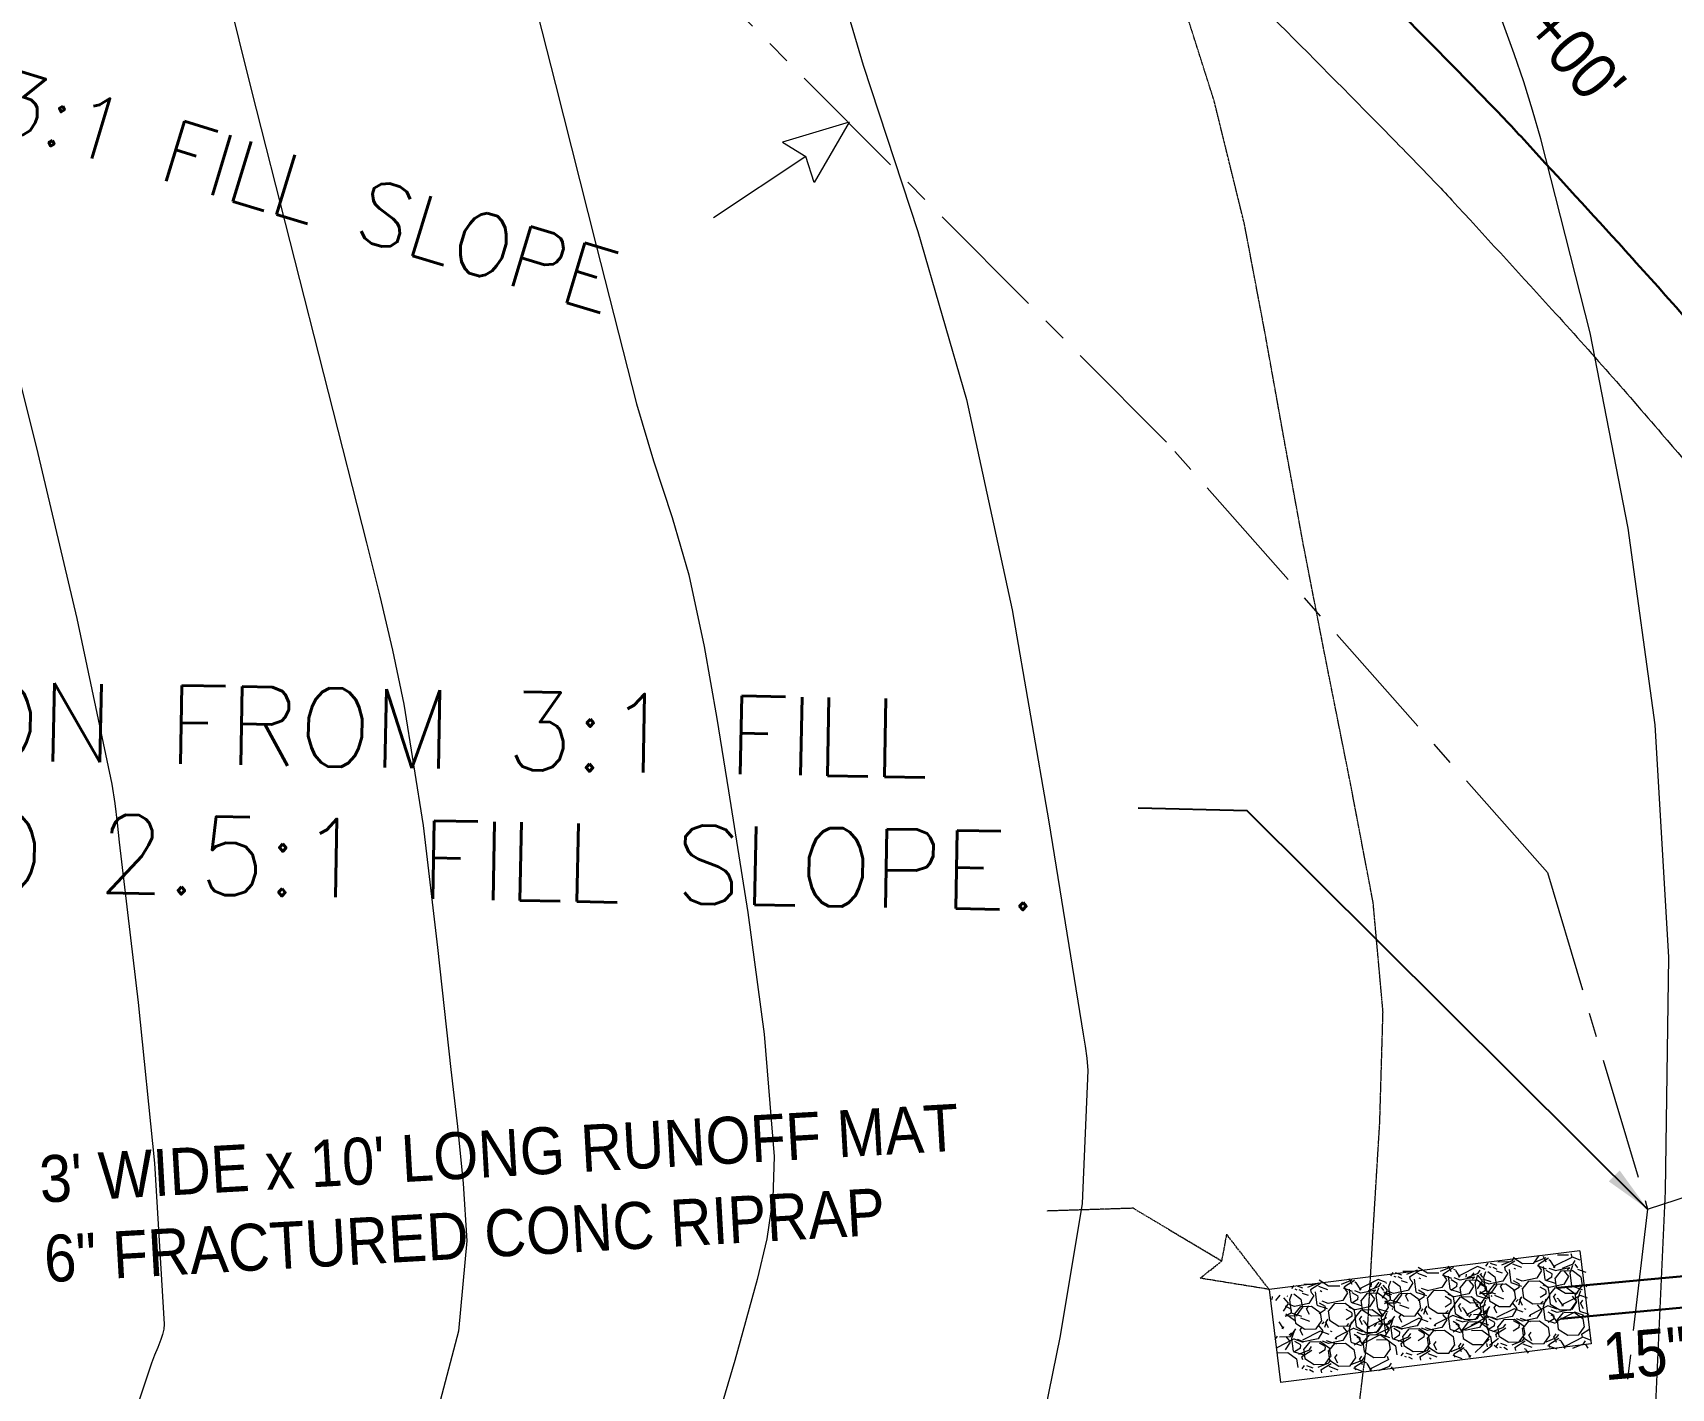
# Model space of a CAD drawing. Header units: inches. Extents: x 2775 to 17527, y 515 to 14737.
# Drawn here: x 6069 to 6697, y 6268 to 6788 of the extents above; entities that cross this region are included whole.
import ezdxf

# ---------------------------------------------------------------- set-up
doc = ezdxf.new("R2010")
doc.units = ezdxf.units.IN
doc.header["$LTSCALE"] = 0.5
doc.header["$MEASUREMENT"] = 0
for name, pattern in [('CENTER', [2, 1.25, -0.25, 0.25, -0.25]), ('CENTER2', [1.125, 0.75, -0.125, 0.125, -0.125]), ('HIDDEN', [0.375, 0.25, -0.125])]:
    doc.linetypes.add(name, pattern=pattern)
for name, color, linetype, lineweight in [('ARCHENT RD', 3, 'CENTER', 20), ('D-CL', 5, 'CENTER2', 9), ('Object', 4, 'CONTINUOUS', 30), ('VX-TOPO-MAJR', 1, 'HIDDEN', 20), ('VX-TOPO-MINR', 7, 'CONTINUOUS', 5)]:
    doc.layers.add(name, color=color, linetype=linetype, lineweight=lineweight)
doc.layers.add('CT-ROAD-ANNO', color=52, linetype='CONTINUOUS')
doc.layers.add('TEXT', color=7, linetype='CONTINUOUS')
doc.styles.add('ACE', font='simplex.shx', dxfattribs={"height": 2.5})
doc.styles.add('ARCHENT', font='technical.ttf', dxfattribs={"height": 6})
doc.styles.add('SPHAND', font='SPHAND', dxfattribs={"bigfont": 'SPHAND'})
doc.styles.get("Standard").update_dxf_attribs({"font": 'romans.shx', "width": 0.75})
doc.dimstyles.new('ARCHENTLTD', dxfattribs={"dimtxt": 12, "dimasz": 6, "dimexe": 9, "dimexo": 3, "dimgap": 1, "dimtad": 0, "dimdec": 3, "dimzin": 1, "dimdsep": 46, "dimlunit": 4, "dimtxsty": 'ARCHENT', "dimcen": 6, "dimadec": 3, "dimazin": 0, "dimtfac": 1, "dimtdec": 3, "dimtofl": 0, "dimtmove": 0, "dimatfit": 3, "dimfxl": 1, "dimfrac": 2, "dimtolj": 1, "dimtzin": 0, "dimarcsym": 0})

msp = doc.modelspace()

# ---------------------------------------------------------------- linework, layer by layer
at = {"layer": 'ARCHENT RD', "color": 4, "lineweight": 20, "ltscale": 75}
for p, q in [((6503.4601, 6630.7509), (6340.1635, 6794.6871)), ((6649.5069, 6465.7723), (6503.4601, 6630.7509)), ((6687.8764, 6336.7478), (6861.2187, 6392.9218)), ((6687.8764, 6336.7478), (6679.4871, 6265.8892))]:
    msp.add_line(p, q, dxfattribs=at)
at = {"layer": 'ARCHENT RD', "color": 4, "ltscale": 75}
msp.add_line((6649.5069, 6465.7723), (6687.8764, 6336.7478), dxfattribs=at)
at = {"layer": 'ARCHENT RD', "color": 4, "lineweight": 20}
for p, q in [((6490.5939, 6337.0488), (6457.491, 6335.9908)), ((6524.5408, 6316.8132), (6490.5939, 6337.0488)), ((6526.4526, 6327.1247), (6524.5408, 6316.8132)), ((6542.7546, 6305.9561), (6526.4526, 6327.1247)), ((6516.3799, 6310.2268), (6524.5408, 6316.8132)), ((6542.7546, 6305.9561), (6516.3799, 6310.2268))]:
    msp.add_line(p, q, dxfattribs=at)
at = {"layer": 'CT-ROAD-ANNO', "color": 6, "linetype": 'Continuous', "lineweight": 30, "ltscale": 75}
for p, q in [((7117.0565, 6349.4663), (6653.3928, 6306.5564)), ((7117.9939, 6337.5018), (6654.4986, 6294.6074))]:
    msp.add_line(p, q, dxfattribs=at)
at = {"layer": 'D-CL', "color": 7, "linetype": 'Continuous', "lineweight": 30}
msp.add_lwpolyline([(6566.705, 6821.8737, -0.00160391), (6610.2889, 6777.9754, -0.0031274), (6631.8869, 6755.8059, -0.00550951), (6639.3536, 6747.872, -0.0012657), (6676.5387, 6707.2715, -0.00768785), (6720.7131, 6657.2709, -0.00519686), (6785.465, 6580.0572, -0.01565343), (6810.9175, 6546.9997, -0.00959841), (6852.6914, 6486.6725, -0.02802141), (6874.4917, 6449.5011, -0.02270227), (6898.2676, 6397.5211, -0.04203619), (6908.9551, 6362.9193, -0.03920392), (6914.5325, 6322.5182, -0.04007819), (6913.4387, 6271.1686, -0.03477671), (6902.7248, 6209.1018, -0.01442037), (6882.297, 6135.0893, -0.02313688), (6867.7381, 6094.5013, -0.01100789), (6843.2575, 6038.5874, -0.01641006), (6826.1683, 6004.7371, -0.01216237), (6795.911, 5952.4577, -0.01168054), (6761.6681, 5899.3084, -0.02180429), (6730.9597, 5858.0036, 0.03056828), (6700.544, 5815.5597, 0.01710677)], format="xyb", dxfattribs=at)
at = {"layer": 'Object', "lineweight": 9}
for p, q in [((6381.7787, 6753.4141), (6356.1836, 6745.7491)), ((6381.7787, 6753.4141), (6368.3687, 6730.3049)), ((6356.1836, 6745.7491), (6365.1319, 6740.2802)), ((6365.1319, 6740.2802), (6329.7948, 6716.6844)), ((6368.3687, 6730.3049), (6365.1319, 6740.2802))]:
    msp.add_line(p, q, dxfattribs=at)
at = {"layer": 'Object', "color": 7, "lineweight": 9, "ltscale": 75}
for p, q in [((6661.8398, 6320.7449), (6542.7546, 6305.9561)), ((6658.9369, 6318.3549), (6658.632, 6319.5192)), ((6661.8398, 6320.7449), (6666.2764, 6285.0193)), ((6595.5444, 6311.792), (6599.621, 6313.4484)), ((6596.6341, 6310.8235), (6600.5132, 6313.2882)), ((6599.9152, 6314.4987), (6603.5229, 6312.2469)), ((6608.5382, 6312.9095), (6612.6148, 6314.5659)), ((6609.6279, 6311.941), (6613.507, 6314.4057)), ((6612.5882, 6312.7299), (6611.4931, 6314.8858)), ((6614.2849, 6313.3078), (6613.5993, 6313.6146)), ((6622.6168, 6314.7053), (6615.9459, 6311.3332)), ((6625.6296, 6313.5685), (6622.6195, 6314.6846)), ((6622.8884, 6312.155), (6623.6879, 6313.3709)), ((6625.8212, 6314.8456), (6626.7125, 6316.0662)), ((6627.879, 6314.2813), (6627.1934, 6314.5882)), ((6630.0752, 6315.0472), (6627.6857, 6315.9242)), ((6630.1781, 6313.5741), (6628.7196, 6314.4032)), ((6630.4772, 6316.521), (6634.7296, 6316.5809)), ((6631.9605, 6315.4274), (6636.0371, 6317.0838)), ((6633.0502, 6314.4589), (6636.9293, 6316.9236)), ((6633.4173, 6313.2434), (6633.1124, 6314.4078)), ((6633.3164, 6313.3433), (6634.2618, 6312.2056)), ((6634.8388, 6313.5565), (6635.4634, 6308.6483)), ((6636.0341, 6317.0828), (6636.8335, 6318.2987)), ((6639.6922, 6314.3683), (6636.2136, 6315.6582)), ((6636.3313, 6318.1341), (6639.939, 6315.8823)), ((6637.3715, 6313.6401), (6636.6859, 6313.9469)), ((6639.9697, 6315.8797), (6644.2221, 6315.9397)), ((6644.2069, 6315.9812), (6646.2653, 6318.8954)), ((6644.9543, 6316.5449), (6649.0309, 6318.2013)), ((6647.2624, 6313.2451), (6645.4352, 6310.2665)), ((6649.1847, 6313.7271), (6645.7061, 6315.017)), ((6646.044, 6315.5764), (6649.9231, 6318.0411)), ((6646.4111, 6314.3609), (6646.1062, 6315.5253)), ((6646.3052, 6314.4669), (6647.2556, 6313.3231)), ((6647.8326, 6314.674), (6648.4572, 6309.7658)), ((6649.0043, 6316.3653), (6647.9092, 6318.5212)), ((6651.2972, 6311.9055), (6648.9668, 6313.2303)), ((6650.701, 6316.9432), (6650.0154, 6317.25)), ((6652.3813, 6313.1338), (6650.0867, 6313.976)), ((6652.1148, 6314.7248), (6650.7166, 6316.8588)), ((6651.925, 6314.2895), (6652.0689, 6314.8058)), ((6652.3506, 6314.998), (6652.0514, 6314.0939)), ((6659.0329, 6318.3407), (6652.362, 6314.9686)), ((6657.948, 6314.2668), (6652.3841, 6313.0776)), ((6653.2992, 6319.1828), (6657.5516, 6319.2428)), ((6654.8893, 6313.1268), (6658.9105, 6313.2512)), ((6655.231, 6314.1351), (6659.3076, 6315.7914)), ((6657.0811, 6313.7271), (6657.3127, 6313.6315)), ((6657.333, 6313.6477), (6658.0455, 6314.3693)), ((6659.0759, 6315.0554), (6658.1289, 6312.1933)), ((6658.8999, 6313.2561), (6662.212, 6310.8376)), ((6662.0457, 6317.2039), (6659.0356, 6318.3201)), ((6659.3045, 6315.7904), (6660.104, 6317.0063)), ((6661.168, 6314.155), (6660.1565, 6315.5708)), ((6660.9993, 6313.6554), (6664.1495, 6312.6131)), ((6551.4272, 6306.2633), (6552.3185, 6307.4839)), ((6555.6811, 6306.4648), (6553.2916, 6307.3419)), ((6556.0832, 6307.9386), (6560.3355, 6307.9986)), ((6557.5665, 6306.8451), (6561.6431, 6308.5015)), ((6558.6561, 6305.8766), (6562.5352, 6308.3413)), ((6565.2982, 6305.786), (6561.8196, 6307.0759)), ((6561.9373, 6309.5518), (6565.545, 6307.3)), ((6565.5757, 6307.2974), (6569.828, 6307.3573)), ((6570.5603, 6307.9626), (6574.6369, 6309.619)), ((6571.65, 6306.9941), (6575.5291, 6309.4588)), ((6572.0171, 6305.7786), (6571.7122, 6306.9429)), ((6574.6103, 6307.783), (6573.5152, 6309.9388)), ((6576.307, 6308.3609), (6575.6214, 6308.6677)), ((6577.7208, 6306.1425), (6576.3226, 6308.2765)), ((6584.6389, 6309.7584), (6577.968, 6306.3863)), ((6580.8369, 6305.5527), (6584.9135, 6307.2091)), ((6581.9313, 6306.9604), (6582.0224, 6308.1807)), ((6583.3056, 6306.5987), (6584.9748, 6308.6762)), ((6587.6517, 6308.6216), (6584.6416, 6309.7377)), ((6584.9105, 6307.2081), (6585.71, 6308.424)), ((6586.7739, 6305.5727), (6585.7625, 6306.9885)), ((6586.3251, 6307.5968), (6587.991, 6305.5918)), ((6587.5398, 6308.4056), (6587.7715, 6308.3101)), ((6588.568, 6306.9427), (6589.1926, 6302.0346)), ((6589.3088, 6309.0512), (6588.5877, 6306.8718)), ((6589.4051, 6311.2102), (6590.2964, 6312.4308)), ((6590.2335, 6309.1312), (6592.9373, 6307.1568)), ((6591.4629, 6310.6459), (6590.7773, 6310.9528)), ((6593.6591, 6311.4118), (6591.2695, 6312.2888)), ((6593.762, 6309.9387), (6592.3035, 6310.7678)), ((6592.9461, 6307.1421), (6593.4952, 6303.75)), ((6593.4363, 6309.4082), (6595.7195, 6308.6528)), ((6594.0611, 6312.8856), (6598.3135, 6312.9455)), ((6597.8525, 6308.4923), (6596.0252, 6305.5136)), ((6597.0012, 6309.608), (6596.6963, 6310.7724)), ((6596.9003, 6309.7079), (6597.8456, 6308.5702)), ((6598.4227, 6309.9211), (6599.0473, 6305.0129)), ((6603.2761, 6310.7329), (6599.7975, 6312.0228)), ((6600.9554, 6310.0047), (6600.2698, 6310.3115)), ((6603.5536, 6312.2443), (6607.806, 6312.3042)), ((6610.8463, 6309.6097), (6609.0191, 6306.6311)), ((6612.7686, 6310.0917), (6609.29, 6311.3815)), ((6609.995, 6310.7255), (6609.6901, 6311.8898)), ((6609.889, 6310.8315), (6610.8395, 6309.6877)), ((6611.4165, 6311.0386), (6612.0411, 6306.1304)), ((6614.7915, 6307.0454), (6612.4825, 6305.5783)), ((6614.8811, 6308.2701), (6612.5507, 6309.5949)), ((6615.9652, 6309.4984), (6613.6706, 6310.3406)), ((6615.6987, 6311.0894), (6614.3005, 6313.2234)), ((6614.7899, 6307.0058), (6614.881, 6308.2261)), ((6615.5088, 6310.6541), (6615.6528, 6311.1704)), ((6615.9344, 6311.3626), (6615.6353, 6310.4585)), ((6621.5319, 6310.6314), (6615.968, 6309.4422)), ((6616.1642, 6306.6441), (6618.4538, 6309.4938)), ((6618.3474, 6310.5958), (6618.4385, 6311.8161)), ((6618.4732, 6309.4914), (6622.4944, 6309.6158)), ((6618.8149, 6310.4996), (6622.8914, 6312.156)), ((6621.1229, 6307.1999), (6619.2957, 6304.2213)), ((6619.4502, 6309.2828), (6621.1161, 6307.2778)), ((6619.7217, 6310.2341), (6621.3909, 6312.3116)), ((6620.6649, 6310.0917), (6620.8966, 6309.9961)), ((6620.9169, 6310.0123), (6621.6294, 6310.7339)), ((6621.6931, 6308.6287), (6622.3177, 6303.7206)), ((6622.6598, 6311.42), (6621.7128, 6308.5579)), ((6622.4838, 6309.6207), (6625.7959, 6307.2022)), ((6624.414, 6309.1493), (6622.5867, 6306.1706)), ((6622.7412, 6311.2322), (6624.4071, 6309.2272)), ((6625.7777, 6306.794), (6623.4473, 6308.1188)), ((6624.7518, 6310.5196), (6623.7404, 6311.9354)), ((6623.956, 6312.041), (6624.1876, 6311.9455)), ((6626.8617, 6308.0223), (6624.5672, 6308.8645)), ((6624.5832, 6310.02), (6627.7334, 6308.9777)), ((6624.9842, 6310.5781), (6625.6087, 6305.67)), ((6625.7249, 6312.6866), (6625.0038, 6310.5073)), ((6625.8048, 6307.1875), (6626.3538, 6303.7954)), ((6626.6496, 6312.7666), (6629.3534, 6310.7922)), ((6632.4284, 6309.1554), (6626.8645, 6307.9662)), ((6627.0607, 6305.168), (6629.3503, 6308.0177)), ((6627.8436, 6304.5103), (6629.9021, 6307.4245)), ((6629.3622, 6310.7775), (6629.9113, 6307.3854)), ((6629.3697, 6308.0153), (6633.3909, 6308.1398)), ((6629.8524, 6313.0436), (6632.1356, 6312.2882)), ((6631.5251, 6306.9591), (6632.4165, 6308.1797)), ((6632.6411, 6304.8944), (6631.546, 6307.0503)), ((6634.2686, 6312.1277), (6632.4414, 6309.149)), ((6633.3804, 6308.1447), (6636.6925, 6305.7261)), ((6635.4797, 6308.5439), (6639.4746, 6307.2221)), ((6638.7715, 6307.9115), (6636.4411, 6309.2363)), ((6639.8555, 6309.1398), (6637.561, 6309.982)), ((6638.6803, 6306.6472), (6638.7714, 6307.8675)), ((6645.4222, 6310.2728), (6639.8583, 6309.0836)), ((6640.0546, 6306.2855), (6642.3442, 6309.1352)), ((6642.3635, 6309.1328), (6646.3847, 6309.2572)), ((6646.3742, 6309.2621), (6649.6863, 6306.8436)), ((6650.1322, 6306.7299), (6647.8376, 6307.5721)), ((6648.4736, 6309.6614), (6652.4684, 6308.3396)), ((6651.2076, 6310.6808), (6648.8986, 6309.2137)), ((6655.6989, 6307.863), (6650.135, 6306.6738)), ((6651.206, 6310.6412), (6651.2972, 6311.8615)), ((6652.3388, 6310.3619), (6652.8234, 6306.7386)), ((6652.5803, 6310.2795), (6654.8699, 6313.1292)), ((6657.539, 6310.8353), (6655.7118, 6307.8567)), ((6655.8663, 6312.9182), (6657.5322, 6310.9132)), ((6658.1092, 6312.2641), (6658.7338, 6307.356)), ((6658.7502, 6307.2516), (6662.7451, 6305.9298)), ((6660.7023, 6304.5557), (6662.7607, 6307.4699)), ((6662.2209, 6310.8229), (6662.7699, 6307.4308)), ((6664.3838, 6307.0045), (6664.5379, 6307.2156)), ((6664.57, 6306.7701), (6664.4046, 6307.0957)), ((6542.7546, 6305.9561), (6547.1912, 6270.2305)), ((6543.9533, 6302.0134), (6544.0445, 6303.2338)), ((6545.3277, 6301.6518), (6546.9969, 6303.7293)), ((6548.3472, 6302.6499), (6550.0131, 6300.6449)), ((6549.5619, 6303.4587), (6549.7936, 6303.3631)), ((6550.5901, 6301.9958), (6551.2147, 6297.0876)), ((6551.3309, 6304.1043), (6550.6098, 6301.9249)), ((6552.2555, 6304.1842), (6554.9594, 6302.2099)), ((6553.485, 6305.699), (6552.7994, 6306.0059)), ((6555.784, 6304.9917), (6554.3256, 6305.8209)), ((6554.9682, 6302.1952), (6555.5172, 6298.8031)), ((6555.4584, 6304.4613), (6557.7415, 6303.7059)), ((6559.8746, 6303.5454), (6558.0473, 6300.5667)), ((6559.0233, 6304.6611), (6558.7184, 6305.8255)), ((6558.9224, 6304.761), (6559.8677, 6303.6233)), ((6560.4448, 6304.9742), (6561.0693, 6300.066)), ((6562.9775, 6305.0577), (6562.2919, 6305.3646)), ((6565.4615, 6300.5575), (6563.167, 6301.3997)), ((6571.0282, 6301.6905), (6565.4643, 6300.5013)), ((6567.9695, 6300.5505), (6571.9907, 6300.6749)), ((6572.8684, 6304.6628), (6571.0411, 6301.6842)), ((6574.7907, 6305.1447), (6571.312, 6306.4346)), ((6571.9111, 6305.8846), (6572.8615, 6304.7407)), ((6571.9802, 6300.6798), (6575.2922, 6298.2613)), ((6573.4386, 6306.0916), (6574.0632, 6301.1835)), ((6574.0795, 6301.0791), (6578.0744, 6299.7573)), ((6576.8135, 6302.0985), (6574.5045, 6300.6314)), ((6576.9032, 6303.3231), (6574.5728, 6304.648)), ((6577.9872, 6304.5515), (6575.6927, 6305.3937)), ((6576.812, 6302.0588), (6576.9031, 6303.2792)), ((6577.5309, 6305.7071), (6577.6749, 6306.2235)), ((6577.9565, 6306.4157), (6577.6574, 6305.5116)), ((6577.9448, 6301.7796), (6578.4293, 6298.1563)), ((6583.5539, 6305.6845), (6577.9901, 6304.4953)), ((6578.1863, 6301.6972), (6580.4759, 6304.5469)), ((6580.4952, 6304.5445), (6584.5165, 6304.6689)), ((6583.145, 6302.253), (6581.3178, 6299.2743)), ((6581.4722, 6304.3359), (6583.1382, 6302.3309)), ((6582.687, 6305.1447), (6582.9186, 6305.0492)), ((6582.939, 6305.0654), (6583.6515, 6305.7869)), ((6583.7152, 6303.6818), (6584.3398, 6298.7737)), ((6584.6819, 6306.473), (6583.7349, 6303.6109)), ((6584.5059, 6304.6738), (6587.818, 6302.2553)), ((6587.9978, 6305.5139), (6586.1706, 6302.5352)), ((6586.6053, 6305.0731), (6589.7555, 6304.0308)), ((6589.2719, 6301.934), (6586.9629, 6300.4668)), ((6589.3616, 6303.1586), (6587.0312, 6304.4834)), ((6587.1096, 6301.5309), (6590.4217, 6299.1123)), ((6587.1903, 6300.7734), (6591.4427, 6300.8334)), ((6587.8268, 6302.2406), (6588.3759, 6298.8485)), ((6590.4456, 6304.3869), (6588.1511, 6305.2291)), ((6589.209, 6301.9301), (6593.2039, 6300.6084)), ((6589.2703, 6301.8943), (6589.3615, 6303.1147)), ((6590.4031, 6301.615), (6590.8877, 6297.9917)), ((6596.0123, 6305.52), (6590.4484, 6304.3308)), ((6590.6446, 6301.5326), (6592.9342, 6304.3823)), ((6591.4275, 6300.8749), (6593.486, 6303.7891)), ((6592.9536, 6304.3799), (6596.9748, 6304.5044)), ((6595.109, 6303.3237), (6596.0003, 6304.5443)), ((6596.2249, 6301.259), (6595.1299, 6303.4149)), ((6596.9643, 6304.5093), (6600.2763, 6302.0907)), ((6599.0636, 6304.9085), (6603.0585, 6303.5867)), ((6602.2657, 6303.0514), (6599.9567, 6301.5843)), ((6602.3554, 6304.2761), (6600.025, 6305.6009)), ((6600.2852, 6302.0761), (6600.8342, 6298.6839)), ((6603.4394, 6305.5044), (6601.1449, 6306.3466)), ((6602.2641, 6303.0118), (6602.3553, 6304.2321)), ((6603.397, 6302.7325), (6603.8815, 6299.1092)), ((6609.0061, 6306.6374), (6603.4422, 6305.4482)), ((6603.6385, 6302.6501), (6605.9281, 6305.4998)), ((6605.9474, 6305.4974), (6609.9686, 6305.6218)), ((6609.9581, 6305.6267), (6613.2702, 6303.2082)), ((6612.632, 6301.8662), (6610.3016, 6303.191)), ((6613.716, 6303.0945), (6611.4215, 6303.9367)), ((6612.0574, 6306.026), (6616.0523, 6304.7042)), ((6612.5408, 6300.6019), (6612.6319, 6301.8223)), ((6613.279, 6303.1935), (6613.828, 6299.8014)), ((6619.2828, 6304.2276), (6613.7189, 6303.0384)), ((6613.9151, 6300.2403), (6616.2047, 6303.09)), ((6615.9227, 6306.7265), (6616.4073, 6303.1032)), ((6616.224, 6303.0876), (6620.2453, 6303.212)), ((6616.4106, 6303.0732), (6620.0183, 6300.8214)), ((6620.0489, 6300.8188), (6624.3013, 6300.8788)), ((6620.2347, 6303.2169), (6623.5468, 6300.7984)), ((6622.422, 6299.9508), (6621.0238, 6302.0848)), ((6622.3341, 6303.6162), (6626.329, 6302.2944)), ((6625.688, 6305.5694), (6623.379, 6304.1022)), ((6623.5257, 6305.1663), (6626.8378, 6302.7477)), ((6623.5556, 6300.7837), (6624.1047, 6297.3916)), ((6623.6064, 6304.4088), (6627.8588, 6304.4688)), ((6623.9857, 6300.4042), (6624.6981, 6301.1257)), ((6624.2862, 6300.9203), (6626.3446, 6303.8345)), ((6625.7285, 6301.8118), (6624.7815, 6298.9497)), ((6625.6251, 6305.5655), (6629.62, 6304.2438)), ((6625.6864, 6305.5297), (6625.7776, 6306.7501)), ((6626.8193, 6305.2504), (6627.3038, 6301.6271)), ((6627.3071, 6301.5972), (6630.9148, 6299.3454)), ((6627.9677, 6303.3691), (6628.1218, 6303.5802)), ((6628.1538, 6303.1347), (6627.9885, 6303.4603)), ((6632.8214, 6302.2562), (6629.3428, 6303.5461)), ((6635.1827, 6299.4442), (6637.2411, 6302.3584)), ((6638.6818, 6306.6868), (6636.3728, 6305.2197)), ((6636.7013, 6305.7115), (6637.2503, 6302.3193)), ((6637.3278, 6301.4571), (6637.5594, 6301.3615)), ((6637.5797, 6301.3777), (6638.2922, 6302.0993)), ((6639.3226, 6302.7854), (6638.3756, 6299.9233)), ((6638.8642, 6301.8931), (6639.7555, 6303.1137)), ((6639.9801, 6299.8284), (6638.885, 6301.9842)), ((6639.8131, 6306.3679), (6640.2976, 6302.7446)), ((6640.3009, 6302.7147), (6643.9086, 6300.4628)), ((6648.9585, 6304.277), (6646.6495, 6302.8099)), ((6649.0481, 6305.5016), (6646.7177, 6306.8264)), ((6646.8203, 6300.8158), (6647.0519, 6300.7203)), ((6647.0722, 6300.7365), (6647.7847, 6301.458)), ((6648.8151, 6302.1441), (6647.8681, 6299.282)), ((6648.1765, 6300.5617), (6650.235, 6303.4759)), ((6648.9569, 6304.2373), (6649.048, 6305.4577)), ((6649.6951, 6306.8289), (6650.2441, 6303.4368)), ((6650.0897, 6303.9581), (6650.5743, 6300.3348)), ((6650.3312, 6303.8757), (6652.6208, 6306.7254)), ((6651.858, 6303.0105), (6652.7493, 6304.2311)), ((6652.9739, 6300.9458), (6651.8788, 6303.1017)), ((6652.6402, 6306.723), (6656.6614, 6306.8474)), ((6652.8267, 6306.7086), (6656.4344, 6304.4568)), ((6653.8669, 6302.2146), (6653.1813, 6302.5214)), ((6655.2806, 6299.9962), (6653.8824, 6302.1302)), ((6662.1987, 6303.6121), (6655.5278, 6300.24)), ((6656.4651, 6304.4542), (6660.7174, 6304.5142)), ((6656.6508, 6306.8523), (6659.9629, 6304.4338)), ((6658.4532, 6298.1519), (6660.5116, 6301.066)), ((6660.6078, 6301.2272), (6658.7805, 6298.2485)), ((6658.935, 6303.3101), (6660.601, 6301.3051)), ((6659.9718, 6304.4191), (6660.5208, 6301.027)), ((6660.1498, 6304.1189), (6660.3814, 6304.0234)), ((6660.4018, 6304.0396), (6661.1142, 6304.7611)), ((6661.178, 6302.656), (6661.8026, 6297.7478)), ((6662.1446, 6305.4472), (6661.1976, 6302.5851)), ((6662.1347, 6300.6007), (6663.026, 6301.8213)), ((6663.2506, 6298.536), (6662.1555, 6300.6918)), ((6664.8699, 6302.602), (6662.2014, 6303.5915)), ((6550.0199, 6300.567), (6548.1927, 6297.5883)), ((6551.294, 6296.987), (6548.985, 6295.5199)), ((6551.3836, 6298.2117), (6549.0532, 6299.5365)), ((6549.1317, 6296.584), (6552.4438, 6294.1654)), ((6549.2124, 6295.8265), (6553.4648, 6295.8864)), ((6552.4677, 6299.44), (6550.1731, 6300.2822)), ((6551.2311, 6296.9832), (6555.226, 6295.6614)), ((6551.2924, 6296.9474), (6551.3836, 6298.1678)), ((6552.4252, 6296.6681), (6552.9098, 6293.0448)), ((6558.0344, 6300.573), (6552.4705, 6299.3839)), ((6552.6667, 6296.5857), (6554.9563, 6299.4354)), ((6553.4496, 6295.928), (6555.508, 6298.8422)), ((6558.4274, 6293.6739), (6554.9488, 6294.9637)), ((6554.9757, 6299.433), (6558.9969, 6299.5575)), ((6557.1311, 6298.3768), (6558.0224, 6299.5974)), ((6558.247, 6296.3121), (6557.1519, 6298.4679)), ((6558.9863, 6299.5623), (6562.2984, 6297.1438)), ((6561.0857, 6299.9616), (6565.0806, 6298.6398)), ((6564.2878, 6298.1045), (6561.9788, 6296.6374)), ((6564.3775, 6299.3292), (6562.0471, 6300.654)), ((6562.3073, 6297.1291), (6562.8563, 6293.737)), ((6564.2862, 6298.0649), (6564.3774, 6299.2852)), ((6564.4702, 6293.3107), (6565.3615, 6294.5313)), ((6565.419, 6297.7856), (6565.9036, 6294.1623)), ((6565.6605, 6297.7032), (6567.9501, 6300.5529)), ((6574.5644, 6295.6947), (6572.2554, 6294.2276)), ((6574.6541, 6296.9193), (6572.3237, 6298.2441)), ((6575.7381, 6298.1476), (6573.4436, 6298.9898)), ((6573.7825, 6291.9794), (6575.8409, 6294.8936)), ((6574.5629, 6295.655), (6574.654, 6296.8754)), ((6575.3011, 6298.2466), (6575.8501, 6294.8545)), ((6575.6957, 6295.3758), (6576.1802, 6291.7524)), ((6581.3048, 6299.2807), (6575.7409, 6298.0915)), ((6575.9372, 6295.2933), (6578.2268, 6298.1431)), ((6577.464, 6294.4282), (6578.3553, 6295.6488)), ((6578.5799, 6292.3635), (6577.4848, 6294.5194)), ((6578.2461, 6298.1406), (6582.2673, 6298.2651)), ((6578.4326, 6298.1263), (6582.0404, 6295.8745)), ((6587.8047, 6295.0298), (6581.1338, 6291.6577)), ((6582.071, 6295.8719), (6586.3234, 6295.9319)), ((6582.2568, 6298.27), (6585.5689, 6295.8514)), ((6584.3562, 6298.6692), (6588.351, 6297.3475)), ((6584.541, 6294.7277), (6586.2069, 6292.7228)), ((6586.0059, 6296.3154), (6584.6077, 6298.4494)), ((6585.5777, 6295.8368), (6586.1267, 6292.4446)), ((6585.7558, 6295.5366), (6585.9874, 6295.441)), ((6585.816, 6295.8801), (6585.96, 6296.3964)), ((6586.2416, 6296.5886), (6585.9425, 6295.6845)), ((6586.0077, 6295.4572), (6586.7202, 6296.1788)), ((6586.3082, 6295.9734), (6588.3667, 6298.8876)), ((6587.7506, 6296.8649), (6586.8036, 6294.0028)), ((6588.912, 6292.8304), (6590.9704, 6295.7446)), ((6590.3318, 6294.9244), (6589.3848, 6292.0623)), ((6589.9897, 6298.4222), (6590.1439, 6298.6333)), ((6590.1759, 6298.1878), (6590.0106, 6298.5134)), ((6590.891, 6297.9618), (6594.4987, 6295.71)), ((6592.5935, 6295.2793), (6593.4848, 6296.4999)), ((6593.7094, 6293.2146), (6592.6143, 6295.3704)), ((6596.4053, 6298.6208), (6592.9267, 6299.9107)), ((6600.2631, 6294.8652), (6593.5921, 6291.4932)), ((6594.5294, 6295.7073), (6598.7818, 6295.7673)), ((6598.7666, 6295.8088), (6600.825, 6298.723)), ((6601.3696, 6294.93), (6599.5424, 6291.9513)), ((6599.6969, 6297.0128), (6601.3628, 6295.0079)), ((6603.7444, 6293.5547), (6600.2658, 6294.8446)), ((6600.9116, 6297.8217), (6601.1433, 6297.7261)), ((6601.1636, 6297.7423), (6601.8761, 6298.4639)), ((6602.9065, 6299.15), (6601.9595, 6296.2879)), ((6602.4481, 6298.2576), (6603.3394, 6299.4783)), ((6603.564, 6296.193), (6602.4689, 6298.3488)), ((6603.8848, 6299.0793), (6607.4925, 6296.8274)), ((6604.925, 6294.5852), (6604.2394, 6294.892)), ((6613.2569, 6295.9827), (6606.586, 6292.6106)), ((6607.5232, 6296.8248), (6611.7756, 6296.8848)), ((6609.1894, 6296.3716), (6610.8553, 6294.3666)), ((6612.5424, 6300.6416), (6610.2333, 6299.1745)), ((6610.4041, 6297.1804), (6610.6358, 6297.0848)), ((6610.6561, 6297.1011), (6611.3686, 6297.8226)), ((6611.4323, 6295.7175), (6612.0569, 6290.8093)), ((6612.399, 6298.5087), (6611.452, 6295.6466)), ((6611.7604, 6296.9263), (6613.8188, 6299.8405)), ((6616.7382, 6294.6722), (6613.2596, 6295.9621)), ((6613.6736, 6300.3227), (6614.1582, 6296.6994)), ((6614.1614, 6296.6694), (6617.7692, 6294.4176)), ((6615.4419, 6299.3751), (6616.3332, 6300.5957)), ((6616.5578, 6297.3104), (6615.4627, 6299.4663)), ((6617.4507, 6298.5792), (6616.7651, 6298.886)), ((6622.3515, 6294.6195), (6616.7876, 6293.4303)), ((6618.8645, 6296.3608), (6617.4663, 6298.4948)), ((6617.7998, 6294.415), (6622.0522, 6294.4749)), ((6618.6747, 6295.9255), (6618.8186, 6296.4418)), ((6619.1003, 6296.634), (6618.8011, 6295.7299)), ((6625.7826, 6299.9767), (6619.1117, 6296.6046)), ((6619.5325, 6295.3578), (6620.4238, 6296.5784)), ((6626.8245, 6295.5222), (6620.1536, 6292.1502)), ((6621.0909, 6296.3643), (6625.3432, 6296.4243)), ((6622.037, 6294.5165), (6624.0955, 6297.4306)), ((6622.2322, 6299.5155), (6622.3761, 6300.0318)), ((6622.6578, 6300.224), (6622.3586, 6299.3199)), ((6624.1917, 6297.5918), (6622.3644, 6294.6131)), ((6622.5189, 6299.6747), (6624.1848, 6297.6697)), ((6623.5383, 6296.4226), (6625.2042, 6294.4176)), ((6623.7337, 6300.4835), (6623.9653, 6300.388)), ((6624.7531, 6297.2315), (6624.9847, 6297.1359)), ((6624.7619, 6299.0206), (6625.3865, 6294.1124)), ((6625.005, 6297.1521), (6625.7175, 6297.8737)), ((6625.3281, 6296.4658), (6627.3865, 6299.38)), ((6625.7185, 6296.9653), (6626.6098, 6298.1859)), ((6626.8345, 6294.9006), (6625.7394, 6297.0564)), ((6625.7813, 6295.7685), (6626.4058, 6290.8604)), ((6626.7479, 6298.5598), (6625.8009, 6295.6977)), ((6630.3058, 6294.2117), (6626.8272, 6295.5016)), ((6629.2948, 6293.2317), (6626.9644, 6294.5565)), ((6630.3789, 6294.46), (6628.0843, 6295.3022)), ((6629.0096, 6298.9147), (6629.9009, 6300.1353)), ((6630.1255, 6296.85), (6629.0304, 6299.0058)), ((6636.6792, 6298.5006), (6630.0083, 6295.1286)), ((6635.9456, 6295.593), (6630.3817, 6294.4038)), ((6630.5779, 6291.6057), (6632.8675, 6294.4554)), ((6630.9455, 6299.3427), (6635.1979, 6299.4027)), ((6632.8869, 6294.453), (6636.9081, 6294.5775)), ((6637.7858, 6298.5654), (6635.9585, 6295.5867)), ((6636.113, 6300.6482), (6637.7789, 6298.6433)), ((6640.1605, 6297.1901), (6636.6819, 6298.48)), ((6636.8975, 6294.5823), (6640.2096, 6292.1638)), ((6639.8714, 6293.8187), (6637.5768, 6294.6609)), ((6638.9969, 6294.9816), (6642.9918, 6293.6598)), ((6645.4381, 6294.9518), (6639.8742, 6293.7626)), ((6641.3411, 6298.2206), (6640.6555, 6298.5274)), ((6642.565, 6295.5669), (6642.709, 6296.0832)), ((6642.9906, 6296.2754), (6642.6915, 6295.3713)), ((6649.673, 6299.6181), (6643.0021, 6296.246)), ((6643.9393, 6300.4602), (6648.1917, 6300.5202)), ((6647.2782, 6297.9241), (6645.451, 6294.9454)), ((6645.6055, 6300.007), (6647.2714, 6298.002)), ((6647.8484, 6299.3529), (6648.473, 6294.4447)), ((6653.1543, 6298.3076), (6649.6757, 6299.5975)), ((6652.0272, 6294.6689), (6649.7182, 6293.2017)), ((6652.1169, 6295.8935), (6649.7865, 6297.2183)), ((6650.5776, 6300.3048), (6654.1853, 6298.053)), ((6653.2009, 6297.1218), (6650.9064, 6297.964)), ((6651.6177, 6295.8107), (6650.9322, 6296.1176)), ((6653.0315, 6293.5924), (6651.6333, 6295.7264)), ((6652.0256, 6294.6292), (6652.1168, 6295.8496)), ((6658.7676, 6298.2549), (6653.2037, 6297.0657)), ((6659.9496, 6297.2083), (6653.2787, 6293.8362)), ((6653.3999, 6294.2675), (6655.6895, 6297.1172)), ((6654.2159, 6298.0504), (6658.4683, 6298.1103)), ((6655.0908, 6299.5609), (6655.2348, 6300.0772)), ((6655.5164, 6300.2694), (6655.2172, 6299.3653)), ((6655.7089, 6297.1148), (6659.7301, 6297.2393)), ((6659.7196, 6297.2442), (6663.0316, 6294.8256)), ((6663.4309, 6295.8977), (6659.9523, 6297.1876)), ((6661.8189, 6297.6434), (6665.3098, 6296.4884)), ((6663.0405, 6294.811), (6663.5895, 6291.4188)), ((6548.028, 6291.3685), (6546.6298, 6293.5025)), ((6547.8381, 6290.9332), (6547.9821, 6291.4495)), ((6548.2637, 6291.6417), (6547.9646, 6290.7376)), ((6550.359, 6288.6491), (6550.5907, 6288.5536)), ((6550.611, 6288.5698), (6551.3235, 6289.2913)), ((6550.934, 6287.8835), (6552.9925, 6290.7977)), ((6552.3539, 6289.9774), (6551.4069, 6287.1153)), ((6552.9131, 6293.0149), (6556.5208, 6290.7631)), ((6554.6155, 6290.3323), (6555.5068, 6291.5529)), ((6555.7314, 6288.2677), (6554.6364, 6290.4235)), ((6562.2851, 6289.9183), (6555.6142, 6286.5463)), ((6556.5515, 6290.7604), (6560.8038, 6290.8204)), ((6560.7887, 6290.8619), (6562.8471, 6293.7761)), ((6563.3917, 6289.983), (6561.5645, 6287.0044)), ((6561.719, 6292.0659), (6563.3849, 6290.0609)), ((6565.7664, 6288.6078), (6562.2878, 6289.8977)), ((6562.9337, 6292.8748), (6563.1654, 6292.7792)), ((6563.1857, 6292.7954), (6563.8982, 6293.517)), ((6564.9286, 6294.2031), (6563.9816, 6291.341)), ((6565.5861, 6291.2461), (6564.491, 6293.4019)), ((6565.9069, 6294.1323), (6569.5146, 6291.8805)), ((6566.9471, 6289.6383), (6566.2615, 6289.9451)), ((6575.279, 6291.0358), (6568.608, 6287.6637)), ((6569.5453, 6291.8779), (6573.7977, 6291.9379)), ((6572.8842, 6289.3418), (6571.057, 6286.3631)), ((6571.2114, 6291.4246), (6572.8774, 6289.4197)), ((6572.4262, 6292.2335), (6572.6578, 6292.1379)), ((6572.6782, 6292.1541), (6573.3907, 6292.8757)), ((6573.4544, 6290.7706), (6574.079, 6285.8624)), ((6574.4211, 6293.5618), (6573.4741, 6290.6997)), ((6578.7603, 6289.7253), (6575.2817, 6291.0152)), ((6577.7228, 6287.3112), (6575.3924, 6288.636)), ((6576.1835, 6291.7225), (6579.7912, 6289.4707)), ((6578.8069, 6288.5395), (6576.5123, 6289.3817)), ((6579.4728, 6293.6323), (6578.7872, 6293.9391)), ((6584.3736, 6289.6725), (6578.8097, 6288.4834)), ((6585.5556, 6288.6259), (6578.8847, 6285.2539)), ((6579.0059, 6285.6852), (6581.2955, 6288.5349)), ((6580.8866, 6291.4139), (6579.4884, 6293.5479)), ((6579.8219, 6289.468), (6584.0743, 6289.528)), ((6580.6967, 6290.9786), (6580.8407, 6291.4949)), ((6581.1223, 6291.6871), (6580.8232, 6290.783)), ((6581.3149, 6288.5325), (6585.3361, 6288.657)), ((6583.1164, 6291.7224), (6584.0077, 6292.943)), ((6590.4084, 6291.8868), (6583.7375, 6288.5148)), ((6584.0591, 6289.5695), (6586.1176, 6292.4837)), ((6586.2138, 6292.6449), (6584.3865, 6289.6662)), ((6584.6747, 6292.7289), (6588.9271, 6292.7889)), ((6585.3255, 6288.6618), (6588.6376, 6286.2433)), ((6589.0369, 6287.3154), (6585.5583, 6288.6053)), ((6586.7839, 6294.0737), (6587.4085, 6289.1655)), ((6588.7949, 6290.7043), (6586.9677, 6287.7257)), ((6587.1222, 6292.7872), (6588.7881, 6290.7822)), ((6587.7406, 6292.0184), (6588.6319, 6293.239)), ((6588.8565, 6289.9537), (6587.7614, 6292.1095)), ((6588.3369, 6293.5961), (6588.5686, 6293.5005)), ((6588.5889, 6293.5167), (6589.3014, 6294.2383)), ((6589.3651, 6292.1331), (6589.9897, 6287.225)), ((6593.8897, 6290.5763), (6590.4111, 6291.8662)), ((6592.7891, 6288.3716), (6590.4801, 6286.9045)), ((6592.8787, 6289.5963), (6590.5483, 6290.9211)), ((6593.9628, 6290.8246), (6591.6682, 6291.6668)), ((6592.7875, 6288.332), (6592.8786, 6289.5523)), ((6599.5295, 6291.9576), (6593.9656, 6290.7684)), ((6594.1618, 6287.9703), (6596.4514, 6290.82)), ((6596.2643, 6287.7729), (6597.0638, 6288.9888)), ((6596.4708, 6290.8176), (6600.492, 6290.942)), ((6602.3712, 6288.955), (6600.0408, 6290.2798)), ((6600.4814, 6290.9469), (6603.7935, 6288.5284)), ((6603.4552, 6290.1833), (6601.1607, 6291.0255)), ((6602.28, 6287.6907), (6602.3711, 6288.9111)), ((6602.5808, 6291.3462), (6606.5757, 6290.0244)), ((6609.022, 6291.3164), (6603.4581, 6290.1272)), ((6603.6543, 6287.329), (6605.9439, 6290.1787)), ((6603.8024, 6288.5137), (6604.3514, 6285.1216)), ((6605.9632, 6290.1763), (6609.9845, 6290.3008)), ((6606.1489, 6291.9315), (6606.2929, 6292.4478)), ((6606.5745, 6292.64), (6606.2754, 6291.7359)), ((6610.8621, 6294.2887), (6609.0349, 6291.31)), ((6609.9739, 6290.3057), (6613.286, 6287.8871)), ((6612.0733, 6290.7049), (6616.0682, 6289.3831)), ((6615.6111, 6291.0335), (6613.3021, 6289.5663)), ((6615.7008, 6292.2581), (6613.3704, 6293.5829)), ((6616.7848, 6293.4864), (6614.4902, 6294.3286)), ((6615.2016, 6292.1753), (6614.516, 6292.4822)), ((6616.6154, 6289.957), (6615.2172, 6292.091)), ((6615.6095, 6290.9938), (6615.7007, 6292.2142)), ((6616.4256, 6289.5216), (6616.5695, 6290.038)), ((6616.8512, 6290.2302), (6616.552, 6289.3261)), ((6616.7423, 6290.7145), (6617.2269, 6287.0912)), ((6623.5335, 6293.5729), (6616.8626, 6290.2008)), ((6616.9838, 6290.6321), (6619.2734, 6293.4818)), ((6623.3709, 6291.3674), (6617.807, 6290.1782)), ((6619.2928, 6293.4794), (6623.314, 6293.6039)), ((6620.3122, 6290.2274), (6624.3334, 6290.3518)), ((6623.3034, 6293.6088), (6626.6155, 6291.1902)), ((6625.2111, 6294.3397), (6623.3838, 6291.3611)), ((6627.0148, 6292.2623), (6623.5362, 6293.5522)), ((6624.3228, 6290.3567), (6627.6349, 6287.9382)), ((6626.4222, 6290.756), (6630.4171, 6289.4342)), ((6626.6244, 6291.1756), (6627.1734, 6287.7834)), ((6629.2052, 6292.007), (6626.8962, 6290.5399)), ((6628.6069, 6289.7529), (6632.6835, 6291.4093)), ((6629.2036, 6291.9674), (6629.2948, 6293.1877)), ((6629.6966, 6288.7844), (6633.5757, 6291.2491)), ((6630.0637, 6287.5689), (6629.7588, 6288.7333)), ((6630.3364, 6291.6881), (6630.821, 6288.0648)), ((6632.6804, 6291.4083), (6633.4799, 6292.6242)), ((6638.6977, 6291.3658), (6636.3887, 6289.8986)), ((6638.7873, 6292.5904), (6636.4569, 6293.9152)), ((6638.6961, 6291.3261), (6638.7872, 6292.5465)), ((6638.6999, 6285.8819), (6640.7583, 6288.7961)), ((6639.8289, 6291.0468), (6640.3135, 6287.4235)), ((6640.0704, 6290.9644), (6642.36, 6293.8141)), ((6640.2185, 6292.1491), (6640.7675, 6288.757)), ((6642.3794, 6293.8117), (6646.4006, 6293.9362)), ((6642.3814, 6288.3307), (6643.2727, 6289.5513)), ((6643.4973, 6286.266), (6642.4022, 6288.4219)), ((6646.39, 6293.9411), (6649.7021, 6291.5225)), ((6648.1924, 6285.2406), (6650.2508, 6288.1548)), ((6648.4894, 6294.3403), (6652.4843, 6293.0185)), ((6649.711, 6291.5079), (6650.26, 6288.1157)), ((6651.8739, 6287.6894), (6652.7652, 6288.9101)), ((6652.8417, 6293.157), (6652.9856, 6293.6734)), ((6653.2673, 6293.8656), (6652.9681, 6292.9615)), ((6653.0133, 6287.4597), (6653.8128, 6288.6756)), ((6653.1585, 6294.3499), (6653.643, 6290.7266)), ((6653.6463, 6290.6967), (6657.254, 6288.4449)), ((6657.2847, 6288.4422), (6661.5371, 6288.5022)), ((6661.5219, 6288.5437), (6663.5803, 6291.4579)), ((6662.5552, 6288.8298), (6665.7164, 6290.8384)), ((6662.9223, 6287.6144), (6662.6174, 6288.7787)), ((6545.1385, 6286.7755), (6546.0298, 6287.9961)), ((6552.4305, 6286.9399), (6545.7596, 6283.5679)), ((6546.6968, 6287.782), (6550.9492, 6287.842)), ((6666.2764, 6285.0193), (6547.1912, 6270.2305)), ((6550.817, 6285.7574), (6548.9898, 6282.7787)), ((6549.1443, 6287.8403), (6550.8102, 6285.8353)), ((6551.3872, 6287.1862), (6552.0118, 6282.2781)), ((6552.0282, 6282.1736), (6556.0231, 6280.8519)), ((6555.9118, 6285.6294), (6552.4332, 6286.9193)), ((6554.8111, 6283.4247), (6552.5021, 6281.9576)), ((6554.9008, 6284.6494), (6552.5704, 6285.9742)), ((6555.9848, 6285.8777), (6553.6903, 6286.7199)), ((6554.2129, 6281.1706), (6558.2895, 6282.827)), ((6554.8096, 6283.3851), (6554.9007, 6284.6054)), ((6555.3025, 6280.2021), (6559.1816, 6282.6668)), ((6555.9424, 6283.1058), (6556.4269, 6279.4825)), ((6561.5515, 6287.0107), (6555.9877, 6285.8215)), ((6556.1839, 6283.0234), (6558.4735, 6285.8731)), ((6558.2864, 6282.826), (6559.0859, 6284.0419)), ((6558.4928, 6285.8707), (6562.5141, 6285.9951)), ((6564.3036, 6282.7834), (6561.9946, 6281.3163)), ((6564.3933, 6284.0081), (6562.0629, 6285.3329)), ((6562.5035, 6286), (6565.8156, 6283.5815)), ((6565.4773, 6285.2364), (6563.1828, 6286.0786)), ((6564.3021, 6282.7438), (6564.3932, 6283.9641)), ((6564.6029, 6286.3993), (6568.5978, 6285.0775)), ((6565.4349, 6282.4645), (6565.9194, 6278.8412)), ((6571.044, 6286.3694), (6565.4801, 6285.1802)), ((6565.6764, 6282.3821), (6567.966, 6285.2318)), ((6565.8244, 6283.5668), (6566.3735, 6280.1747)), ((6567.9853, 6285.2294), (6572.0065, 6285.3539)), ((6568.171, 6286.9846), (6568.315, 6287.5009)), ((6568.5966, 6287.6931), (6568.2975, 6286.789)), ((6571.996, 6285.3587), (6575.3081, 6282.9402)), ((6574.0954, 6285.758), (6578.0902, 6284.4362)), ((6575.3169, 6282.9255), (6575.8659, 6279.5334)), ((6577.6332, 6286.0865), (6575.3242, 6284.6194)), ((6577.2237, 6287.2284), (6576.5381, 6287.5353)), ((6578.6375, 6285.0101), (6577.2393, 6287.1441)), ((6577.6316, 6286.0469), (6577.7227, 6287.2672)), ((6578.4476, 6284.5747), (6578.5916, 6285.091)), ((6578.8732, 6285.2833), (6578.5741, 6284.3792)), ((6578.7644, 6285.7676), (6579.249, 6282.1443)), ((6579.2523, 6282.1144), (6582.86, 6279.8626)), ((6583.8961, 6286.592), (6587.9173, 6286.7164)), ((6587.1279, 6279.9614), (6589.1863, 6282.8756)), ((6587.9067, 6286.7213), (6591.2188, 6284.3028)), ((6588.6465, 6286.2286), (6589.1955, 6282.8365)), ((6590.0061, 6287.1206), (6594.001, 6285.7988)), ((6591.2277, 6284.2881), (6591.7767, 6280.896)), ((6592.1908, 6286.1175), (6596.2674, 6287.7739)), ((6593.2805, 6285.149), (6597.1595, 6287.6137)), ((6593.6476, 6283.9335), (6593.3427, 6285.0979)), ((6593.9203, 6288.0527), (6594.4049, 6284.4294)), ((6594.4082, 6284.3995), (6598.0159, 6282.1476)), ((6598.0465, 6282.145), (6602.2989, 6282.205)), ((6599.5299, 6281.0515), (6603.6064, 6282.7079)), ((6602.2816, 6287.7304), (6599.9725, 6286.2632)), ((6600.6195, 6280.083), (6604.4986, 6282.5477)), ((6602.2838, 6282.2465), (6604.3422, 6285.1607)), ((6603.4128, 6287.4114), (6603.8974, 6283.7881)), ((6603.6034, 6282.7068), (6604.4029, 6283.9227)), ((6603.9006, 6283.7582), (6607.5084, 6281.5064)), ((6605.9653, 6284.6953), (6606.8566, 6285.9159)), ((6607.0812, 6282.6306), (6605.9861, 6284.7865)), ((6611.7762, 6281.6052), (6613.8347, 6284.5194)), ((6612.5237, 6282.169), (6616.6003, 6283.8253)), ((6613.2948, 6287.8725), (6613.8439, 6284.4803)), ((6613.6133, 6281.2004), (6617.4924, 6283.6651)), ((6615.4577, 6284.054), (6616.349, 6285.2747)), ((6616.5737, 6281.9894), (6615.4786, 6284.1452)), ((6616.5972, 6283.8243), (6617.3967, 6285.0402)), ((6617.2302, 6287.0613), (6620.8379, 6284.8095)), ((6618.2704, 6282.5672), (6617.5848, 6282.8741)), ((6619.6841, 6280.3489), (6618.286, 6282.4828)), ((6620.8686, 6284.8068), (6625.1209, 6284.8668)), ((6627.1537, 6286.8414), (6621.7105, 6281.7185)), ((6624.6981, 6281.7314), (6628.1389, 6284.4742)), ((6625.1058, 6284.9083), (6627.1642, 6287.8225)), ((6626.5062, 6283.9789), (6626.2013, 6285.1433)), ((6627.3025, 6284.5328), (6630.7433, 6287.2757)), ((6627.6438, 6287.9235), (6628.1928, 6284.5314)), ((6628.1363, 6284.4724), (6628.5588, 6285.8649)), ((6630.3865, 6283.4315), (6629.0156, 6284.503)), ((6629.8067, 6284.1051), (6630.698, 6285.3257)), ((6630.8243, 6288.0349), (6634.432, 6285.7831)), ((6631.8645, 6283.5408), (6631.1789, 6283.8477)), ((6634.0606, 6284.3066), (6631.6711, 6285.1837)), ((6634.1635, 6282.8335), (6632.7051, 6283.6626)), ((6634.4627, 6285.7804), (6638.715, 6285.8404)), ((6635.946, 6284.6869), (6640.0226, 6286.3433)), ((6637.0356, 6283.7184), (6640.9147, 6286.1831)), ((6637.4028, 6282.5029), (6637.0979, 6283.6672)), ((6640.0195, 6286.3423), (6640.819, 6287.5581)), ((6643.6776, 6283.6278), (6640.199, 6284.9177)), ((6640.3168, 6287.3936), (6643.9245, 6285.1418)), ((6641.3569, 6282.8995), (6640.6714, 6283.2064)), ((6642.2046, 6281.5453), (6641.3725, 6282.8151)), ((6643.9551, 6285.1391), (6648.2075, 6285.1991)), ((6648.9398, 6285.8044), (6653.0164, 6287.4607)), ((6653.1701, 6282.9865), (6649.6915, 6284.2764)), ((6650.0294, 6284.8358), (6653.9085, 6287.3005)), ((6650.3966, 6283.6204), (6650.0917, 6284.7847)), ((6652.9898, 6285.6248), (6651.8947, 6287.7806)), ((6654.6865, 6286.2026), (6654.0009, 6286.5095)), ((6656.1002, 6283.9843), (6654.7021, 6286.1182)), ((6655.9104, 6283.5489), (6656.0544, 6284.0652)), ((6656.336, 6284.2575), (6656.0369, 6283.3534)), ((6663.0184, 6287.6001), (6656.3474, 6284.2281)), ((6659.2164, 6283.3945), (6663.293, 6285.0509)), ((6666.0312, 6286.4633), (6663.0211, 6287.5795)), ((6663.29, 6285.0499), (6664.0894, 6286.2658)), ((6665.1534, 6283.4144), (6664.142, 6284.8302)), ((6545.9181, 6281.645), (6549.9394, 6281.7695)), ((6549.9288, 6281.7744), (6553.2409, 6279.3558)), ((6553.2497, 6279.3412), (6553.7988, 6275.949)), ((6555.6697, 6278.9866), (6555.3648, 6280.151)), ((6555.4126, 6275.5228), (6556.3039, 6276.7434)), ((6556.4302, 6279.4525), (6560.038, 6277.2007)), ((6559.6666, 6275.7243), (6557.2771, 6276.6014)), ((6560.0686, 6277.1981), (6564.321, 6277.2581)), ((6561.5519, 6276.1046), (6565.6285, 6277.761)), ((6562.6416, 6275.136), (6566.5207, 6277.6008)), ((6564.3058, 6277.2996), (6566.3643, 6280.2138)), ((6565.6255, 6277.7599), (6566.425, 6278.9758)), ((6569.2836, 6275.0455), (6565.805, 6276.3354)), ((6565.9227, 6278.8113), (6569.5304, 6276.5595)), ((6567.9873, 6279.7484), (6568.8786, 6280.969)), ((6569.1032, 6277.6837), (6568.0082, 6279.8396)), ((6569.5611, 6276.5568), (6573.8135, 6276.6168)), ((6573.7983, 6276.6583), (6575.8568, 6279.5725)), ((6574.5458, 6277.222), (6578.6223, 6278.8784)), ((6578.7761, 6274.4042), (6575.2975, 6275.6941)), ((6575.6354, 6276.2535), (6579.5145, 6278.7182)), ((6576.0026, 6275.038), (6575.6976, 6276.2024)), ((6577.4798, 6279.1071), (6578.3711, 6280.3277)), ((6578.5957, 6277.0425), (6577.5006, 6279.1983)), ((6578.6193, 6278.8774), (6579.4188, 6280.0933)), ((6580.2925, 6277.6203), (6579.6069, 6277.9272)), ((6581.7062, 6275.4019), (6580.308, 6277.5359)), ((6581.942, 6275.6752), (6581.6428, 6274.771)), ((6588.6243, 6279.0178), (6581.9534, 6275.6458)), ((6582.8907, 6279.8599), (6587.143, 6279.9199)), ((6584.8224, 6274.8122), (6588.899, 6276.4686)), ((6588.5283, 6279.032), (6588.2234, 6280.1964)), ((6588.8959, 6276.4676), (6589.6954, 6277.6834)), ((6590.7594, 6274.8321), (6589.748, 6276.2479)), ((6593.3906, 6280.4697), (6594.2819, 6281.6903)), ((6595.4483, 6279.9054), (6594.7628, 6280.2123)), ((6597.6445, 6280.6712), (6595.255, 6281.5483)), ((6597.7474, 6279.1981), (6596.289, 6280.0272)), ((6600.9867, 6278.8675), (6600.6817, 6280.0318)), ((6607.2615, 6279.9924), (6603.7829, 6281.2823)), ((6604.9408, 6279.2641), (6604.2552, 6279.571)), ((6607.539, 6281.5037), (6611.7914, 6281.5637)), ((6616.754, 6279.3511), (6613.2754, 6280.641)), ((6613.9805, 6279.985), (6613.6756, 6281.1493)), ((6619.4943, 6279.9135), (6619.6383, 6280.4298)), ((6619.9199, 6280.6221), (6619.6208, 6279.7179)), ((6557.4704, 6274.9585), (6556.7848, 6275.2653)), ((6559.7695, 6274.2512), (6558.3111, 6275.0803)), ((6563.0087, 6273.9206), (6562.7038, 6275.0849)), ((6566.9629, 6274.3172), (6566.2773, 6274.6241)), ((6581.5164, 6274.9666), (6581.6604, 6275.4829))]:
    msp.add_line(p, q, dxfattribs=at)
at = {"layer": 'Object', "color": 7, "lineweight": 20}
msp.add_lwpolyline([(6541.2393, 6796.4277, -0.00160391), (6584.6605, 6752.6933, -0.0031274), (6605.9443, 6730.8464, -0.00550951), (6612.8673, 6723.4902, -0.0012657), (6649.9293, 6683.0241, -0.00768785), (6693.3707, 6633.8531, -0.00519686), (6757.6418, 6557.2128, -0.01565343), (6781.7195, 6525.9409, -0.00959841), (6822.7066, 6466.7499, -0.02802141), (6842.4671, 6433.0564, -0.02270227), (6864.8839, 6384.0478, -0.04203619), (6873.7882, 6355.2194, -0.03920392), (6878.5947, 6320.402, -0.04007819), (6877.6237, 6274.8131, -0.03477671), (6867.7606, 6217.6752, -0.01442037), (6847.8851, 6145.664, -0.02313688), (6834.4505, 6108.2104, -0.01100789), (6810.6056, 6053.7483, -0.01641006), (6794.5811, 6022.0069, -0.01216237), (6765.2009, 5971.2432, -0.01168054), (6731.8689, 5919.5076, -0.02180429), (6703.0329, 5880.7214, 0.03056828), (6670.0556, 5834.7028, 0.01710677)], format="xyb", dxfattribs=at)
at = {"layer": 'VX-TOPO-MAJR', "flags": 128}
msp.add_lwpolyline([(6505.5246, 6126.0814), (6506.8858, 6127.7823), (6532.6509, 6159.273), (6537.2499, 6164.4241), (6541.984, 6169.4632), (6546.6565, 6174.5941), (6553.6497, 6183.1415), (6559.7286, 6192.3181), (6564.3986, 6202.4778), (6575.139, 6243.8537), (6580.2311, 6285.568), (6582.6259, 6327.6653), (6585.2071, 6370.0597), (6586.4447, 6412.3644), (6582.6691, 6454.1839), (6573.9396, 6500.0397), (6564.7921, 6545.8572), (6555.8544, 6591.6971), (6548.3956, 6632.5724), (6541.044, 6673.4834), (6533.3114, 6714.3367), (6521.6982, 6761.5922), (6506.9368, 6808.0403), (6490.7283, 6854.0638), (6477.691, 6887.4238), (6463.9402, 6920.4765), (6451.4337, 6953.9724), (6436.8081, 7001.2759), (6422.9188, 7048.8226), (6408.121, 7096.0757), (6405.0314, 7105.2052), (6401.9139, 7114.3256), (6398.7695, 7123.4367), (6382.1216, 7170.1852), (6365.2234, 7216.8465), (6348.8737, 7263.7016), (6342.6973, 7283.9982), (6337.1041, 7304.4752), (6331.2181, 7324.8617), (6315.8025, 7373.2499)], dxfattribs=at)
at = {"layer": 'VX-TOPO-MINR', "ltscale": 50}
for points in [[(6368.1611, 6839.4517), (6387.1211, 6775.2186), (6408.0504, 6711.5343), (6426.7752, 6647.1224), (6444.245, 6566.4753), (6458.3397, 6485.2417), (6471.497, 6403.8242), (6472.2415, 6399.1909), (6472.8626, 6394.5409), (6473.2429, 6389.8792), (6471.0986, 6338.9043), (6462.6837, 6288.1101), (6452.2843, 6237.286)], [(6253.6417, 6829.1843), (6269.1151, 6767.9077), (6284.6645, 6706.6504), (6300.2763, 6645.4112), (6306.7337, 6623.5348), (6313.8617, 6601.8453), (6320.239, 6579.908), (6326.1888, 6552.4414), (6330.9891, 6524.7751), (6335.4702, 6497.046), (6342.9536, 6450.4729), (6349.1967, 6403.7308), (6353.0196, 6356.8717), (6352.5489, 6341.0833), (6350.1418, 6325.3508), (6346.5474, 6309.7496), (6337.944, 6278.7394), (6328.8054, 6248.0793)], [(6142.9302, 6804.6169), (6152.6807, 6765.4874), (6167.3219, 6707.7133), (6182.005, 6649.9489), (6196.6608, 6592.1749), (6201.8035, 6571.6486), (6206.6861, 6551.0601), (6211.0663, 6530.3265), (6218.476, 6483.823), (6223.8721, 6437.0783), (6229.0014, 6390.3062), (6231.5966, 6368.4191), (6233.8118, 6346.489), (6235.1257, 6324.5037), (6231.9722, 6289.9416), (6223.031, 6255.9216)], [(6690.6627, 6253.6256), (6694.7673, 6343.5426), (6696.0176, 6433.269), (6690.7543, 6522.3755), (6680.4016, 6597.7085), (6665.8447, 6672.6291), (6646.9532, 6746.9998), (6643.7738, 6757.986), (6640.4344, 6768.8505), (6636.7816, 6779.6167), (6634.2202, 6786.6707), (6631.6211, 6793.7064)], [(6054.8789, 6689.3409), (6070.6577, 6626.3628), (6085.6383, 6563.1939), (6099.0773, 6499.5798), (6100.2511, 6492.213), (6101.1059, 6484.808), (6101.9185, 6477.3986), (6109.2047, 6415.9485), (6115.424, 6354.3779), (6119.1129, 6292.6522), (6118.9546, 6290.6689), (6118.4659, 6288.7165), (6117.8136, 6286.8003), (6116.6469, 6283.7238), (6115.4387, 6280.6814), (6114.2884, 6277.6208), (6094.5922, 6218.6696), (6075.7288, 6159.3767), (6056.0534, 6100.2741)]]:
    msp.add_lwpolyline(points, dxfattribs=at)

# ---------------------------------------------------------------- texts
at = {"layer": 'TEXT', "style": 'SPHAND', "width": 0.92}
for s, height, rotation, p in [("100+00'", 17.99928, 310.9085986, (6615.5983, 6816.8329, -11255.5498)), ("3' WIDE x 10' LONG RUNOFF MAT", 18.000321, 3.2489588, (6071.8453, 6339.1658, -44734.3935)), ('6" FRACTURED CONC RIPRAP', 18.000321, 3.2489588, (6073.6183, 6308.6319, -44734.3935)), ('15"x 40\' GI CULVERT', 18.000321, 5.0467521, (6671.5475, 6271.0881, -44734.3935))]:
    msp.add_text(s, height=height, rotation=rotation, dxfattribs=at).set_placement(p)
at = {"layer": 'TEXT'}
msp.add_text('TOE OF 3:1 FILL SLOPE', height=23.99904, rotation=343.1221195, dxfattribs=at).set_placement((5924.0561, 6790.2262, -29127.7552))
at = {"layer": 'TEXT', "insert": (5877.8044, 6542.0638), "char_height": 30, "attachment_point": 1, "rotation": 358.935, "style": 'ACE'}
msp.add_mtext('TRANSITION FROM 3:1 FILL\\PSLOPE TO 2.5:1 FILL SLOPE.', dxfattribs=at)

# ---------------------------------------------------------------- leaders
at = {"layer": 'TEXT', "color": 7, "lineweight": 9, "ltscale": 75}
msp.add_leader([(6687.8764, 6336.7478), (6534.3486, 6489.3899), (6492.5505, 6490.3923)], dimstyle='ARCHENTLTD', override={"dimasz": 18, "dimgap": 1, "dimtad": 0}, dxfattribs=at)

doc.saveas('drawing.dxf')
